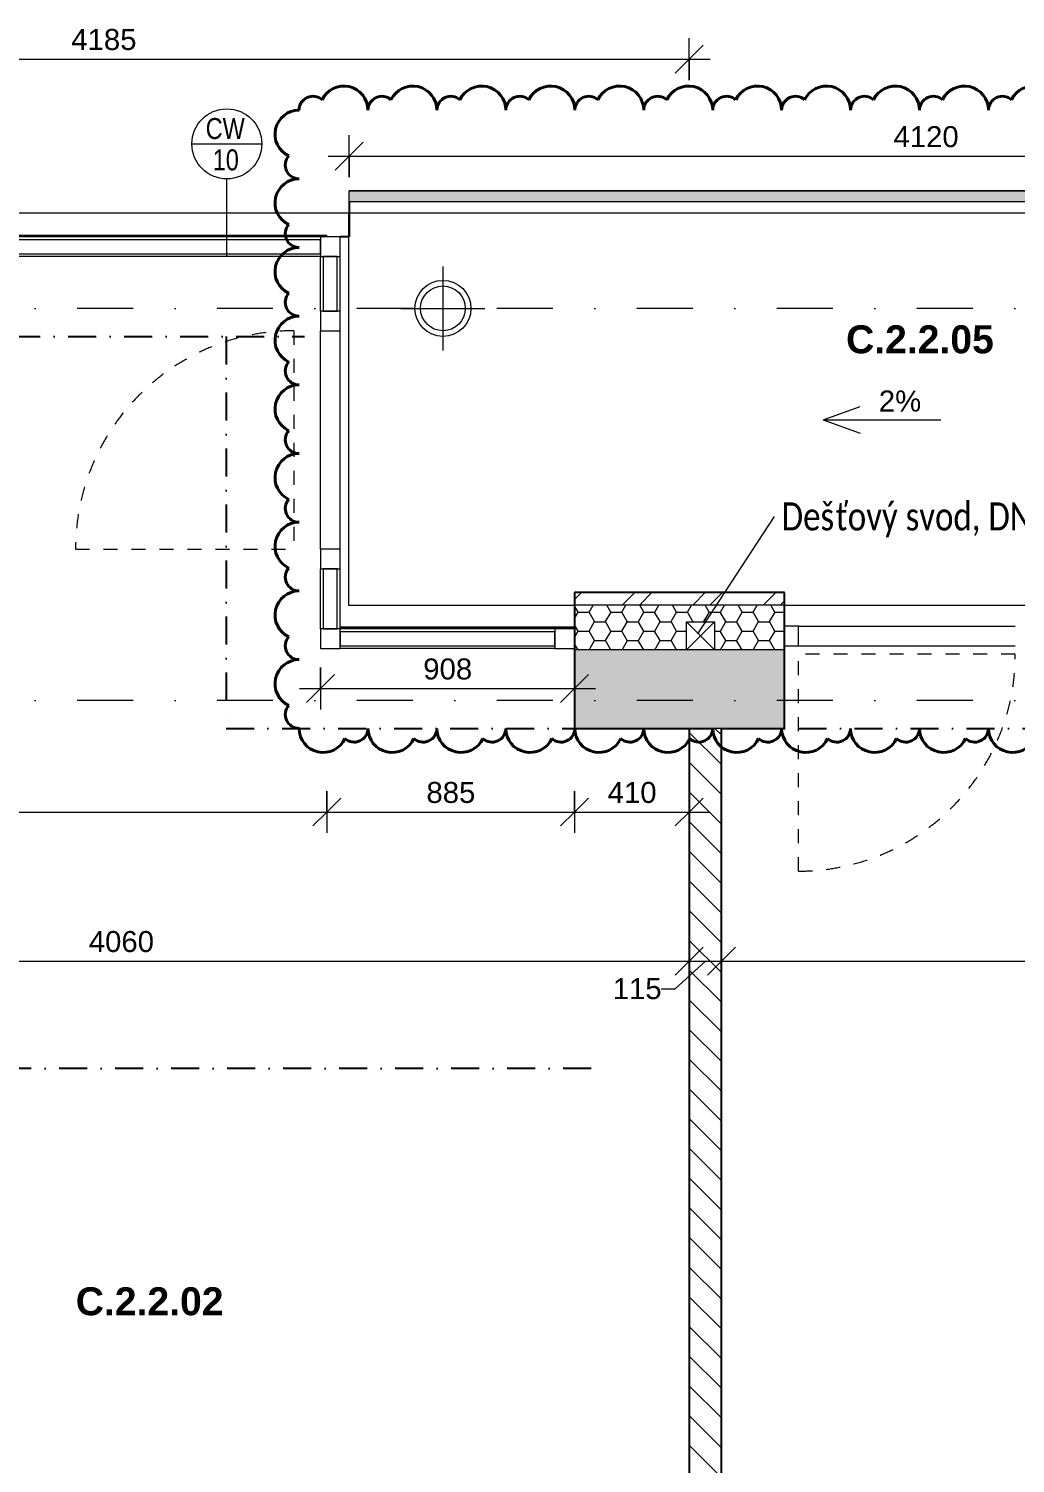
# Model space of a CAD drawing. Header units: millimetres. Extents: x -47720 to -5768, y -7799 to 13087.
# Drawn here: x -35010 to -31485, y 3523 to 8647 of the extents above; entities that cross this region are included whole.
import ezdxf

# ---------------------------------------------------------------- set-up
doc = ezdxf.new("R2010")
doc.units = ezdxf.units.MM
for name, pattern in [('HA_Dash_2mm-S1mm', [100, 50, -50]), ('HA_DashDot_10mm-S3mm', [500, 200, -150, 0, -150]), ('HA_DashDot_4mm-S1mm', [200, 100, -50, 0, -50])]:
    doc.linetypes.add(name, pattern=pattern)
for name, color, linetype, lineweight in [('A-____-____-DIMS', 9, 'Continuous', 5), ('A-____-____-DIMS-50', 9, 'Continuous', 5), ('A-AREA-____-IDEN', 9, 'Continuous', 9), ('A-AREA-____-OTLN', 9, 'Continuous', 5), ('A-DETL-____-THIN', 9, 'Continuous', 9), ('A-DOOR-____-OTLN', 9, 'Continuous', 9), ('A-FLOR-____-OTLN', 9, 'Continuous', 9), ('A-FLOR-____-OVHD', 9, 'HA_DashDot_4mm-S1mm', 25), ('A-FLOR-HRAL-OTLN', 9, 'Continuous', 9), ('A-GLAZ-CURT-MCUT', 9, 'Continuous', 5), ('A-GLAZ-CURT-OTLN', 9, 'Continuous', 5), ('A-GLAZ-CWMG-MCUT', 9, 'Continuous', 5), ('A-GLAZ-CWMG-OTLN', 9, 'Continuous', 5), ('A-WALL-____-IDEN', 9, 'Continuous', 9), ('A-WALL-____-MCUT', 9, 'Continuous', 25), ('A-WALL-____-PATT', 9, 'Continuous', 25), ('G-____-____-TEXT', 9, 'Continuous', 5), ('G-____-REVC-OTLN', 9, 'Continuous', 40), ('I-WALL-____-MCUT', 9, 'Continuous', 25), ('M-HVAC-DUCT-OTLN', 9, 'Continuous', 9), ('P-SANR-FIXT-OTLN', 9, 'Continuous', 9), ('S-GRID-____-OTLN', 9, 'Continuous', 5)]:
    doc.layers.add(name, color=color, linetype=linetype, lineweight=lineweight)
doc.styles.add('Arial_1', font='arial.ttf', dxfattribs={"height": 75})
doc.styles.add('Arial_2', font='arial.ttf', dxfattribs={"width": 0.8, "height": 75})
doc.styles.add('Arial_B', font='arialbd.ttf', dxfattribs={"height": 100})
doc.styles.add('Calibri', font='calibri.ttf', dxfattribs={"width": 0.8, "height": 100})
doc.dimstyles.new('Inner_Dimensions', dxfattribs={"dimscale": 304.8, "dimtxt": 76.519455, "dimasz": 0.328084, "dimexe": 0.246063, "dimexo": 0.0625, "dimgap": 0.032808, "dimtad": 1, "dimdec": 0, "dimzin": 0, "dimdsep": 46, "dimtxsty": 'Arial_1', "dimblk1": 'OBLIQUE', "dimblk2": 'OBLIQUE', "dimsah": 1, "dimcen": 0.09, "dimdle": 0.246063, "dimazin": 0, "dimtfac": 1, "dimtdec": 4, "dimtix": 1, "dimtmove": 0, "dimatfit": 3, "dimfxl": 0.246063, "dimfxlon": 1, "dimtvp": 1, "dimtolj": 1, "dimtzin": 0, "dimlwd": 9, "dimlwe": 9, "dimarcsym": 2})
doc.dimstyles.new('Inner_Dimensions_1', dxfattribs={"dimscale": 304.8, "dimtxt": 76.519455, "dimasz": 0.328084, "dimexe": 0.246063, "dimexo": 0.0625, "dimgap": 0.032808, "dimtad": 1, "dimdec": 0, "dimzin": 0, "dimdsep": 46, "dimtxsty": 'Arial_1', "dimblk1": 'OBLIQUE', "dimblk2": 'OBLIQUE', "dimsah": 1, "dimcen": 0.09, "dimdle": 0.246063, "dimazin": 0, "dimtfac": 1, "dimtdec": 4, "dimtix": 1, "dimtmove": 1, "dimatfit": 3, "dimfxl": 0.246063, "dimfxlon": 1, "dimtvp": 1, "dimtolj": 1, "dimtzin": 0, "dimlwd": 9, "dimlwe": 9, "dimarcsym": 2})

# ---------------------------------------------------------------- blocks, each defined once
blk = doc.blocks.new('System Panel - Glazed_50mm_Offset50-1462386-DPS_2NP-C')
at = {"layer": 'A-GLAZ-CURT-MCUT'}
for p, q in [((1211.2, 125), (-1211.2, 125)), ((-1211.2, 125), (-1211.2, 75)), ((1211.2, 75), (1211.2, 125)), ((-1211.2, 75), (1211.2, 75))]:
    blk.add_line(p, q, dxfattribs=at)
blk = doc.blocks.new('Rectangular Mullion - 70x70_Symetric_Offset0-1462384-DPS_2NP-C')
at = {"layer": 'A-GLAZ-CWMG-OTLN'}
for p, q in [((-33967.4, 7903.2), (-36389.9, 7903.2)), ((-33967.4, 7833.2), (-36389.9, 7833.2))]:
    blk.add_line(p, q, dxfattribs=at)
blk = doc.blocks.new('Rectangular Mullion - 70x70_Symetric_Offset0-1395025-DPS_2NP-C')
at = {"layer": 'A-GLAZ-CWMG-MCUT'}
for p, q in [((-70, -65), (0, -65)), ((-70, -135), (-70, -65)), ((0, -65), (0, -135)), ((0, -135), (-70, -135))]:
    blk.add_line(p, q, dxfattribs=at)
blk = doc.blocks.new('System Panel - Glazed_50mm_Offset50-1502124-DPS_2NP-C')
at = {"layer": 'A-GLAZ-CURT-MCUT'}
for p, q in [((97.5, 125), (-97.5, 125)), ((-97.5, 125), (-97.5, 75)), ((97.5, 75), (97.5, 125)), ((-97.5, 75), (97.5, 75))]:
    blk.add_line(p, q, dxfattribs=at)
blk = doc.blocks.new('Rectangular Mullion - 70x70_Symetric_Offset0-1502120-DPS_2NP-C')
at = {"layer": 'A-GLAZ-CWMG-OTLN'}
for p, q in [((-42057.4, 7638.2), (-42057.4, 7833.2)), ((-41987.4, 7638.2), (-41987.4, 7833.2))]:
    blk.add_line(p, q, dxfattribs=at)
blk = doc.blocks.new('Rectangular Mullion - 70x70_Symetric_Offset0-1501645-DPS_2NP-C')
at = {"layer": 'A-GLAZ-CWMG-MCUT'}
for p, q in [((-70, -65), (0, -65)), ((-70, -135), (-70, -65)), ((0, -65), (0, -135)), ((0, -135), (-70, -135))]:
    blk.add_line(p, q, dxfattribs=at)
blk = doc.blocks.new('Rectangular Mullion - 70x70_Symetric_Offset0-1501646-DPS_2NP-C')
at = {"layer": 'A-GLAZ-CWMG-MCUT'}
for p, q in [((0, -65), (-70, -65)), ((-70, -65), (-70, -135)), ((0, -135), (0, -65)), ((-70, -135), (0, -135))]:
    blk.add_line(p, q, dxfattribs=at)
blk = doc.blocks.new('Top Rail Type - Top Rail_Internal_-1462552-DPS_2NP-C')
at = {"layer": 'A-FLOR-HRAL-OTLN'}
for points in [[(-29784.9, 8028.2), (-29744.9, 8068.2), (-33864.9, 8068.2), (-33864.9, 8028.2), (-30527.3, 8028.2)], [(-29784.9, 6633.2), (-29744.9, 6633.2), (-29744.9, 8068.2), (-29784.9, 8028.2), (-29784.9, 7985.9)]]:
    blk.add_hatch(color=256, dxfattribs=at).paths.add_polyline_path(points)
for p, q in [((-33864.9, 8028.2), (-33864.9, 8068.2)), ((-33864.9, 8068.2), (-29744.9, 8068.2)), ((-29744.9, 8068.2), (-29744.9, 6633.2)), ((-29784.9, 8028.2), (-33864.9, 8028.2)), ((-29784.9, 6633.2), (-29784.9, 8028.2))]:
    blk.add_line(p, q, dxfattribs=at)
blk = doc.blocks.new('Top Rail Type - Top Rail_Internal_-V9-DPS_2NP-C')
at = {"layer": 'A-FLOR-HRAL-OTLN'}
for p, q in [((-33864.9, 8028.2), (-33864.9, 8068.2)), ((-29744.9, 8068.2), (-33864.9, 8068.2)), ((-29744.9, 6633.2), (-29744.9, 8068.2)), ((-29784.9, 8028.2), (-33864.9, 8028.2)), ((-29784.9, 6633.2), (-29784.9, 8028.2))]:
    blk.add_line(p, q, dxfattribs=at)
blk = doc.blocks.new('System Panel - Glazed_50mm_Offset50-1502159-DPS_2NP-C')
at = {"layer": 'A-GLAZ-CURT-MCUT'}
for p, q in [((107.5, 125), (-107.5, 125)), ((-107.5, 125), (-107.5, 75)), ((107.5, 75), (107.5, 125)), ((-107.5, 75), (107.5, 75))]:
    blk.add_line(p, q, dxfattribs=at)
blk = doc.blocks.new('Rectangular Mullion - 70x70_Symetric_Offset0-1502157-DPS_2NP-C')
at = {"layer": 'A-GLAZ-CWMG-OTLN'}
for p, q in [((-42057.4, 6503.2), (-42057.4, 6718.2)), ((-41987.4, 6503.2), (-41987.4, 6718.2))]:
    blk.add_line(p, q, dxfattribs=at)
blk = doc.blocks.new('Rectangular Mullion - 70x70_Symetric_Offset0-1501643-DPS_2NP-C')
at = {"layer": 'A-GLAZ-CWMG-MCUT'}
for p, q in [((-35, -65), (35, -65)), ((-35, -135), (-35, -65)), ((35, -65), (35, -135)), ((35, -135), (-35, -135))]:
    blk.add_line(p, q, dxfattribs=at)
blk = doc.blocks.new('ABMV_CW_Single_Swing_Generic - Ex_Glass_SKLOPNE-1536051-DPS_2NP-C')
at = {"layer": 'A-DOOR-____-OTLN', "linetype": 'HA_Dash_2mm-S1mm', "lineweight": 5}
for p in [(-390, -30), (390, -810)]:
    blk.add_line(p, (390, -30), dxfattribs=at)
blk.add_arc((390, -30), 780, 180, 270, dxfattribs=at)
blk = doc.blocks.new('Rectangular Mullion - 70x70_Symetric_Offset0-1502155-DPS_2NP-C')
at = {"layer": 'A-GLAZ-CWMG-OTLN'}
for p, q in [((-42057.4, 6788.2), (-42057.4, 7568.2)), ((-41987.4, 6788.2), (-41987.4, 7568.2))]:
    blk.add_line(p, q, dxfattribs=at)
blk = doc.blocks.new('Obdélníková příčel - 50x70mm EXT-1501128-DPS_2NP-C')
at = {"layer": 'A-GLAZ-CWMG-MCUT'}
for p, q in [((-50, 70), (0, 70)), ((-50, 0), (-50, 70)), ((0, 70), (0, 0)), ((0, 0), (-50, 0))]:
    blk.add_line(p, q, dxfattribs=at)
blk = doc.blocks.new('ABMV_CW_Single_Swing_Generic - Ex_Glass_SKLOPNE-1536050-DPS_2NP-C')
at = {"layer": 'A-DOOR-____-OTLN', "linetype": 'HA_Dash_2mm-S1mm', "lineweight": 5}
for p in [(387.5, 805), (-387.5, 30)]:
    blk.add_line(p, (387.5, 30), dxfattribs=at)
blk.add_arc((387.5, 30), 775, 90, 180, dxfattribs=at)
blk = doc.blocks.new('Obdélníková příčel - 50x70mm EXT-1501125-DPS_2NP-C')
at = {"layer": 'A-GLAZ-CWMG-OTLN'}
for p, q in [((-40349.9, 6513.2), (-39574.9, 6513.2)), ((-40349.9, 6443.2), (-39574.9, 6443.2))]:
    blk.add_line(p, q, dxfattribs=at)
blk = doc.blocks.new('System Panel - Glazed_50mm_Offset50-1462218-DPS_2NP-C')
at = {"layer": 'A-GLAZ-CURT-MCUT'}
for p, q in [((383.8, 125), (-383.8, 125)), ((-383.8, 125), (-383.8, 75)), ((383.8, 75), (383.8, 125)), ((-383.8, 75), (383.8, 75))]:
    blk.add_line(p, q, dxfattribs=at)
blk = doc.blocks.new('Rectangular Mullion - 70x70_Symetric_Offset0-1462216-DPS_2NP-C')
at = {"layer": 'A-GLAZ-CWMG-OTLN'}
for p, q in [((-41219.9, 6503.2), (-41987.4, 6503.2)), ((-41219.9, 6433.2), (-41987.4, 6433.2))]:
    blk.add_line(p, q, dxfattribs=at)
blk = doc.blocks.new('Rectangular Mullion - 70x70_Symetric_Offset0-1395026-DPS_2NP-C')
at = {"layer": 'A-GLAZ-CWMG-MCUT'}
for p, q in [((0, -65), (-70, -65)), ((-70, -65), (-70, -135)), ((0, -135), (0, -65)), ((-70, -135), (0, -135))]:
    blk.add_line(p, q, dxfattribs=at)
blk = doc.blocks.new('LV_PF_GenericSymbol - Default-2092487-DPS_2NP-C')
at = {"layer": 'P-SANR-FIXT-OTLN'}
for p, q in [((0, 150), (0, -150)), ((-150, 0), (150, 0))]:
    blk.add_line(p, q, dxfattribs=at)
for radius in [100, 80]:
    blk.add_circle((0, 0), radius, dxfattribs=at)
blk = doc.blocks.new('DIMBLOCK76-DPS_2NP-C')
at = {"layer": 'A-____-____-DIMS-50', "lineweight": 9}
for p, q in [((-36709.9, 5391.9), (-36709.9, 5241.9)), ((-36709.9, 5316.9), (-36709.9, 5391.9)), ((-32649.9, 5391.9), (-32649.9, 5241.9)), ((-32649.9, 5316.9), (-32649.9, 5391.9)), ((-36709.9, 5316.9), (-36659.9, 5366.9)), ((-32649.9, 5316.9), (-32599.9, 5366.9)), ((-36709.9, 5316.9), (-36759.9, 5266.9)), ((-36709.9, 5316.9), (-32649.9, 5316.9)), ((-32649.9, 5316.9), (-32699.9, 5266.9))]:
    blk.add_line(p, q, dxfattribs=at)
at = {"layer": 'A-____-____-DIMS-50', "color": 0, "lineweight": 9, "insert": (-34795.3, 5424.3), "char_height": 75, "width": 276.883, "attachment_point": 1, "line_spacing_factor": 0.941778, "style": 'Arial_1'}
blk.add_mtext('4060', dxfattribs=at)
blk = doc.blocks.new('_Oblique')
at = {"color": 0, "linetype": 'ByBlock', "lineweight": -2}
blk.add_line((-0.5, -0.5), (0.5, 0.5), dxfattribs=at)
blk = doc.blocks.new('DIMBLOCK77-DPS_2NP-C')
at = {"layer": 'A-____-____-DIMS-50', "lineweight": 9}
for p, q in [((-32649.9, 5391.9), (-32649.9, 5241.9)), ((-32649.9, 5316.9), (-32649.9, 5391.9)), ((-32534.9, 5391.9), (-32534.9, 5241.9)), ((-32534.9, 5316.9), (-32534.9, 5391.9)), ((-32649.9, 5316.9), (-32599.9, 5366.9)), ((-32534.9, 5316.9), (-32484.9, 5366.9)), ((-32700.4, 5217.6), (-32592.4, 5316.9)), ((-32649.9, 5316.9), (-32699.9, 5266.9)), ((-32649.9, 5316.9), (-32534.9, 5316.9)), ((-32534.9, 5316.9), (-32584.9, 5266.9)), ((-32750.4, 5217.6), (-32700.4, 5217.6))]:
    blk.add_line(p, q, dxfattribs=at)
at = {"layer": 'A-____-____-DIMS-50', "color": 0, "lineweight": 9, "insert": (-32923.4, 5256.1), "char_height": 75, "width": 207.662, "attachment_point": 1, "line_spacing_factor": 0.941778, "style": 'Arial_1'}
blk.add_mtext('115', dxfattribs=at)
blk = doc.blocks.new('DIMBLOCK78-DPS_2NP-C')
at = {"layer": 'A-____-____-DIMS-50', "lineweight": 9}
for p, q in [((-32534.9, 5391.9), (-32534.9, 5241.9)), ((-32534.9, 5316.9), (-32534.9, 5391.9)), ((-28859.9, 5391.9), (-28859.9, 5241.9)), ((-28859.9, 5316.9), (-28859.9, 5391.9)), ((-32534.9, 5316.9), (-32484.9, 5366.9)), ((-28859.9, 5316.9), (-28809.9, 5366.9)), ((-32534.9, 5316.9), (-32584.9, 5266.9)), ((-32534.9, 5316.9), (-28859.9, 5316.9)), ((-28859.9, 5316.9), (-28909.9, 5266.9))]:
    blk.add_line(p, q, dxfattribs=at)
at = {"layer": 'A-____-____-DIMS-50', "color": 0, "lineweight": 9, "insert": (-30812.8, 5424.3), "char_height": 75, "width": 276.883, "attachment_point": 1, "line_spacing_factor": 0.941778, "style": 'Arial_1'}
blk.add_mtext('3675', dxfattribs=at)
blk = doc.blocks.new('HA_TAG_cWA - Default-922888-DPS_2NP-C')
at = {"layer": 'A-WALL-____-IDEN'}
blk.add_line((-2.5, 0), (2.5, 0), dxfattribs=at)
blk.add_circle((0, 0), 2.5, dxfattribs=at)
blk = doc.blocks.new('DIMBLOCK207-DPS_2NP-C')
at = {"layer": 'A-____-____-DIMS-50', "lineweight": 9}
for p, q in [((-36834.9, 8613.6), (-36834.9, 8463.6)), ((-36834.9, 8538.6), (-36834.9, 8613.6)), ((-32649.9, 8463.6), (-32649.9, 8613.6)), ((-36834.9, 8538.6), (-36784.9, 8588.6)), ((-32649.9, 8538.6), (-32599.9, 8588.6)), ((-36909.9, 8538.6), (-32574.9, 8538.6)), ((-36834.9, 8538.6), (-36884.9, 8488.6)), ((-32649.9, 8538.6), (-32699.9, 8488.6)), ((-32649.9, 8538.6), (-32649.9, 8463.6))]:
    blk.add_line(p, q, dxfattribs=at)
at = {"layer": 'A-____-____-DIMS-50', "color": 0, "lineweight": 9, "insert": (-34857.8, 8646), "char_height": 75, "width": 276.883, "attachment_point": 1, "line_spacing_factor": 0.941778, "style": 'Arial_1'}
blk.add_mtext('4185', dxfattribs=at)
blk = doc.blocks.new('DIMBLOCK261-DPS_2NP-C')
at = {"layer": 'A-____-____-DIMS-50', "lineweight": 9}
for p, q in [((-33967.4, 6365.5), (-33967.4, 6215.5)), ((-33967.4, 6290.5), (-33967.4, 6365.5)), ((-33059.9, 6365.5), (-33059.9, 6215.5)), ((-33059.9, 6290.5), (-33059.9, 6365.5)), ((-33967.4, 6290.5), (-33917.4, 6340.5)), ((-33059.9, 6290.5), (-33009.9, 6340.5)), ((-34042.4, 6290.5), (-32984.9, 6290.5)), ((-33967.4, 6290.5), (-34017.4, 6240.5)), ((-33059.9, 6290.5), (-33109.9, 6240.5))]:
    blk.add_line(p, q, dxfattribs=at)
at = {"layer": 'A-____-____-DIMS-50', "color": 0, "lineweight": 9, "insert": (-33600.2, 6397.8), "char_height": 75, "width": 207.662, "attachment_point": 1, "line_spacing_factor": 0.941778, "style": 'Arial_1'}
blk.add_mtext('908', dxfattribs=at)
blk = doc.blocks.new('DIMBLOCK263-DPS_2NP-C')
at = {"layer": 'A-____-____-DIMS-50', "lineweight": 9}
for p, q in [((-36459.9, 5924.4), (-36459.9, 5774.4)), ((-36459.9, 5849.4), (-36459.9, 5924.4)), ((-36459.9, 5849.4), (-36409.9, 5899.4)), ((-33944.9, 5924.4), (-33944.9, 5774.4)), ((-33944.9, 5849.4), (-33944.9, 5924.4)), ((-33944.9, 5849.4), (-33894.9, 5899.4)), ((-36459.9, 5849.4), (-36509.9, 5799.4)), ((-36459.9, 5849.4), (-33944.9, 5849.4)), ((-33944.9, 5849.4), (-33994.9, 5799.4))]:
    blk.add_line(p, q, dxfattribs=at)
at = {"layer": 'A-____-____-DIMS-50', "color": 0, "lineweight": 9, "insert": (-35317.8, 5956.8), "char_height": 75, "width": 276.883, "attachment_point": 1, "line_spacing_factor": 0.941778, "style": 'Arial_1'}
blk.add_mtext('2515', dxfattribs=at)
blk = doc.blocks.new('DIMBLOCK264-DPS_2NP-C')
at = {"layer": 'A-____-____-DIMS-50', "lineweight": 9}
for p, q in [((-33944.9, 5924.4), (-33944.9, 5774.4)), ((-33944.9, 5849.4), (-33944.9, 5924.4)), ((-33944.9, 5849.4), (-33894.9, 5899.4)), ((-33059.9, 5924.4), (-33059.9, 5774.4)), ((-33059.9, 5849.4), (-33059.9, 5924.4)), ((-33059.9, 5849.4), (-33009.9, 5899.4)), ((-33944.9, 5849.4), (-33994.9, 5799.4)), ((-33944.9, 5849.4), (-33059.9, 5849.4)), ((-33059.9, 5849.4), (-33109.9, 5799.4))]:
    blk.add_line(p, q, dxfattribs=at)
at = {"layer": 'A-____-____-DIMS-50', "color": 0, "lineweight": 9, "insert": (-33588.9, 5956.8), "char_height": 75, "width": 207.662, "attachment_point": 1, "line_spacing_factor": 0.941778, "style": 'Arial_1'}
blk.add_mtext('885', dxfattribs=at)
blk = doc.blocks.new('DIMBLOCK265-DPS_2NP-C')
at = {"layer": 'A-____-____-DIMS-50', "lineweight": 9}
for p, q in [((-33059.9, 5924.4), (-33059.9, 5774.4)), ((-33059.9, 5849.4), (-33059.9, 5924.4)), ((-33059.9, 5849.4), (-33009.9, 5899.4)), ((-32649.9, 5924.4), (-32649.9, 5774.4)), ((-32649.9, 5849.4), (-32649.9, 5924.4)), ((-32649.9, 5849.4), (-32599.9, 5899.4)), ((-33059.9, 5849.4), (-33109.9, 5799.4)), ((-33059.9, 5849.4), (-32574.9, 5849.4)), ((-32649.9, 5849.4), (-32699.9, 5799.4))]:
    blk.add_line(p, q, dxfattribs=at)
at = {"layer": 'A-____-____-DIMS-50', "color": 0, "lineweight": 9, "insert": (-32941.4, 5956.8), "char_height": 75, "width": 207.662, "attachment_point": 1, "line_spacing_factor": 0.941778, "style": 'Arial_1'}
blk.add_mtext('410', dxfattribs=at)
blk = doc.blocks.new('DIMBLOCK268-DPS_2NP-C')
at = {"layer": 'A-____-____-DIMS-50', "lineweight": 9}
for p, q in [((-33864.9, 8116.6), (-33864.9, 8266.6)), ((-29744.9, 8116.6), (-29744.9, 8266.6)), ((-33864.9, 8191.6), (-33814.9, 8241.6)), ((-29744.9, 8191.6), (-29694.9, 8241.6)), ((-33939.9, 8191.6), (-29744.9, 8191.6)), ((-33864.9, 8191.6), (-33914.9, 8141.6)), ((-33864.9, 8191.6), (-33864.9, 8116.6)), ((-29744.9, 8191.6), (-29794.9, 8141.6)), ((-29744.9, 8191.6), (-29744.9, 8116.6))]:
    blk.add_line(p, q, dxfattribs=at)
at = {"layer": 'A-____-____-DIMS-50', "color": 0, "lineweight": 9, "insert": (-31920.3, 8299), "char_height": 75, "width": 276.883, "attachment_point": 1, "line_spacing_factor": 0.941778, "style": 'Arial_1'}
blk.add_mtext('4120', dxfattribs=at)
blk = doc.blocks.new('Family - ___-2093532-DPS_2NP-C')
at = {"layer": 'G-____-REVC-OTLN'}
for centre, radius, start, end in [((-33994.8, 8356.2), 49.3, 48.1897, 180), ((-33883.9, 8356.2), 86.2, 0, 154.7912), ((-33748.4, 8356.2), 49.3, 48.1897, 180), ((-33637.6, 8356.2), 86.2, 0, 154.7912), ((-33502.1, 8356.2), 49.3, 48.1897, 180), ((-33391.3, 8356.2), 86.2, 0, 154.7912), ((-33255.8, 8356.2), 49.3, 48.1897, 180), ((-33145, 8356.2), 86.2, 0, 154.7912), ((-33009.5, 8356.2), 49.3, 48.1897, 180), ((-32898.7, 8356.2), 86.2, 0, 154.7912), ((-32763.2, 8356.2), 49.3, 48.1897, 180), ((-32652.3, 8356.2), 86.2, 0, 154.7912), ((-32516.9, 8356.2), 49.3, 48.1897, 180), ((-32406, 8356.2), 86.2, 0, 154.7912), ((-32270.6, 8356.2), 49.3, 48.1897, 180), ((-32159.7, 8356.2), 86.2, 0, 154.7912), ((-32024.2, 8356.2), 49.3, 48.1897, 180), ((-31913.4, 8356.2), 86.2, 0, 154.7912), ((-31777.9, 8356.2), 49.3, 48.1897, 180), ((-31667.1, 8356.2), 86.2, 0, 154.7912), ((-31531.6, 8356.2), 49.3, 48.1897, 180), ((-31420.8, 8356.2), 86.2, 0, 154.7912), ((-31285.3, 8356.2), 49.3, 48.1897, 180), ((-31174.5, 8356.2), 86.2, 0, 154.7912), ((-31039, 8356.2), 49.3, 48.1897, 180), ((-30928.2, 8356.2), 86.2, 0, 154.7912), ((-30792.7, 8356.2), 49.3, 48.1897, 180), ((-30681.8, 8356.2), 86.2, 0, 154.7912), ((-30546.4, 8356.2), 49.3, 48.1897, 180), ((-30435.5, 8356.2), 86.2, 0, 154.7912), ((-30300.1, 8356.2), 49.3, 48.1897, 180), ((-30189.2, 8356.2), 86.2, 0, 154.7912), ((-30053.7, 8356.2), 49.3, 48.1897, 180), ((-29942.9, 8356.2), 86.2, 0, 154.7912), ((-29807.4, 8356.2), 49.3, 48.1897, 180), ((-29696.6, 8356.2), 86.2, 0, 154.7912), ((-29561.1, 8356.2), 49.3, 48.1897, 180), ((-29450.3, 8356.2), 86.2, 0, 154.7912), ((-29314.8, 8356.2), 49.3, 48.1897, 180), ((-29204, 8356.2), 86.2, 0, 154.7912), ((-34044, 8270.3), 85.9, 90, 244.7912), ((-29117.8, 8307.1), 49.1, 318.1897, 90), ((-29117.8, 8196.7), 85.9, 270, 64.7912), ((-34044, 8159.9), 49.1, 138.1897, 270), ((-34044, 8025), 85.9, 90, 244.7912), ((-29117.8, 8061.8), 49.1, 318.1897, 90), ((-29117.8, 7951.4), 85.9, 270, 64.7912), ((-34044, 7914.6), 49.1, 138.1897, 270), ((-34044, 7779.7), 85.9, 90, 244.7912), ((-29117.8, 7816.5), 49.1, 318.1897, 90), ((-29117.8, 7706.1), 85.9, 270, 64.7912), ((-34044, 7669.3), 49.1, 138.1897, 270), ((-34044, 7534.3), 85.9, 90, 244.7912), ((-29117.8, 7571.1), 49.1, 318.1897, 90), ((-29117.8, 7460.7), 85.9, 270, 64.7912), ((-34044, 7423.9), 49.1, 138.1897, 270), ((-34044, 7289), 85.9, 90, 244.7912), ((-29117.8, 7325.8), 49.1, 318.1897, 90), ((-29117.8, 7215.4), 85.9, 270, 64.7912), ((-34044, 7178.6), 49.1, 138.1897, 270), ((-34044, 7043.7), 85.9, 90, 244.7912), ((-29117.8, 7080.5), 49.1, 318.1897, 90), ((-29117.8, 6970.1), 85.9, 270, 64.7912), ((-34044, 6933.3), 49.1, 138.1897, 270), ((-34044, 6798.3), 85.9, 90, 244.7912), ((-29117.8, 6835.1), 49.1, 318.1897, 90), ((-29117.8, 6724.7), 85.9, 270, 64.7912), ((-34044, 6687.9), 49.1, 138.1897, 270), ((-34044, 6553), 85.9, 90, 244.7912), ((-29117.8, 6589.8), 49.1, 318.1897, 90), ((-29117.8, 6479.4), 85.9, 270, 64.7912), ((-34044, 6442.6), 49.1, 138.1897, 270), ((-34044, 6307.7), 85.9, 90, 244.7912), ((-29117.8, 6344.5), 49.1, 318.1897, 90), ((-29117.8, 6234.1), 85.9, 270, 64.7912), ((-34044, 6197.3), 49.1, 138.1897, 270), ((-33957.8, 6148.2), 86.2, 180, 334.7912), ((-33847, 6148.2), 49.3, 228.1897, 0), ((-33711.5, 6148.2), 86.2, 180, 334.7912), ((-33600.7, 6148.2), 49.3, 228.1897, 0), ((-33465.2, 6148.2), 86.2, 180, 334.7912), ((-33354.3, 6148.2), 49.3, 228.1897, 0), ((-33218.9, 6148.2), 86.2, 180, 334.7912), ((-33108, 6148.2), 49.3, 228.1897, 0), ((-32972.6, 6148.2), 86.2, 180, 334.7912), ((-32861.7, 6148.2), 49.3, 228.1897, 0), ((-32726.2, 6148.2), 86.2, 180, 334.7912), ((-32615.4, 6148.2), 49.3, 228.1897, 0), ((-32479.9, 6148.2), 86.2, 180, 334.7912), ((-32369.1, 6148.2), 49.3, 228.1897, 0), ((-32233.6, 6148.2), 86.2, 180, 334.7912), ((-32122.8, 6148.2), 49.3, 228.1897, 0), ((-31987.3, 6148.2), 86.2, 180, 334.7912), ((-31876.5, 6148.2), 49.3, 228.1897, 0), ((-31741, 6148.2), 86.2, 180, 334.7912), ((-31630.1, 6148.2), 49.3, 228.1897, 0), ((-31494.7, 6148.2), 86.2, 180, 334.7912), ((-31383.8, 6148.2), 49.3, 228.1897, 0), ((-31248.4, 6148.2), 86.2, 180, 334.7912), ((-31137.5, 6148.2), 49.3, 228.1897, 0), ((-31002.1, 6148.2), 86.2, 180, 334.7912), ((-30891.2, 6148.2), 49.3, 228.1897, 0), ((-30755.7, 6148.2), 86.2, 180, 334.7912), ((-30644.9, 6148.2), 49.3, 228.1897, 0), ((-30509.4, 6148.2), 86.2, 180, 334.7912), ((-30398.6, 6148.2), 49.3, 228.1897, 0), ((-30263.1, 6148.2), 86.2, 180, 334.7912), ((-30152.3, 6148.2), 49.3, 228.1897, 0), ((-30016.8, 6148.2), 86.2, 180, 334.7912), ((-29906, 6148.2), 49.3, 228.1897, 0), ((-29770.5, 6148.2), 86.2, 180, 334.7912), ((-29659.6, 6148.2), 49.3, 228.1897, 0), ((-29524.2, 6148.2), 86.2, 180, 334.7912), ((-29413.3, 6148.2), 49.3, 228.1897, 0), ((-29277.9, 6148.2), 86.2, 180, 334.7912), ((-29167, 6148.2), 49.3, 228.1897, 0)]:
    blk.add_arc(centre, radius, start, end, dxfattribs=at)

msp = doc.modelspace()

# ---------------------------------------------------------------- hatches: boundary and pattern name
at = {"layer": 'A-WALL-____-PATT', "lineweight": 5}
h = msp.add_hatch(dxfattribs=at)
h.set_pattern_fill('FP_4', color=256, style=0, pattern_type=2)
h.set_pattern_definition([(45, (0, 0), (-125.7236, 125.7236), []), (45, (0, 190.5), (-125.7236, 125.7236), [])])
h.paths.add_polyline_path([(-22994.9, 6588.2), (-22994.9, 6633.2), (-25234.9, 6633.2), (-25234.9, 6588.2), (-23284.9, 6588.2)])
h.paths.add_polyline_path([(-27734.9, 6588.2), (-27734.9, 6633.2), (-29809.9, 6633.2), (-29809.9, 6588.2), (-28830.6, 6588.2)])
h.paths.add_polyline_path([(-32309.9, 6588.2), (-32309.9, 6633.2), (-33059.9, 6633.2), (-33059.9, 6588.2)])
h = msp.add_hatch(dxfattribs=at)
h.set_pattern_fill('FP_5', color=256, style=0, pattern_type=2)
h.set_pattern_definition([(0, (0, 0), (58.594, 33.829), [39.062, -78.125]), (120, (0, 0), (-58.593773, 33.829393), [39.062, -78.125]), (60, (0, 0), (0.000227, 67.658393), [0, -78.125, 39.062, 0])])
h.paths.add_polyline_path([(-32559.9, 6428.2), (-32309.9, 6428.2), (-32309.9, 6588.2), (-33059.9, 6588.2), (-33059.9, 6428.2), (-32659.9, 6428.2)])
h.paths.add_polyline_path([(-32659.9, 6429.1), (-32659.9, 6529.1), (-32559.9, 6529.1), (-32559.9, 6429.1)])
at = {"layer": 'A-WALL-____-PATT', "lineweight": 9}
msp.add_hatch(color=256, dxfattribs=at).paths.add_polyline_path([(-32309.9, 6148.2), (-32309.9, 6428.2), (-33059.9, 6428.2), (-33059.9, 6148.2), (-32534.9, 6148.2)])
at = {"layer": 'A-WALL-____-PATT', "lineweight": 5}
h = msp.add_hatch(dxfattribs=at)
h.set_pattern_fill('FP_3', color=256, style=0, pattern_type=2)
h.set_pattern_definition([(135, (0, 0), (-53.03301, -53.03301), [])])
h.paths.add_polyline_path([(-32534.9, 1738.2), (-32534.9, 6148.2), (-32649.9, 6148.2), (-32649.9, 1738.2)])

# ---------------------------------------------------------------- linework, layer by layer
at = {"layer": 'A-AREA-____-OTLN', "lineweight": 25}
for p, q in [((-33864.9, 8028.2), (-33864.9, 7903.2)), ((-33864.9, 7903.2), (-33897.4, 7903.2)), ((-33059.9, 6508.2), (-33897.4, 6508.2))]:
    msp.add_line(p, q, dxfattribs=at)
at = {"layer": 'A-DETL-____-THIN'}
for q in [(-32039.8, 7297.8), (-31751.3, 7249.9), (-32039.8, 7202)]:
    msp.add_line((-32171.3, 7249.9), q, dxfattribs=at)
at = {"layer": 'A-FLOR-____-OTLN'}
for p, q in [((-29784.9, 7988.2), (-36459.9, 7988.2)), ((-33867.3, 7988.2), (-33867.3, 6588.2)), ((-33944.9, 7908.2), (-36459.9, 7908.2)), ((-33944.9, 7903.2), (-33944.9, 7908.2)), ((-33867.3, 6588.2), (-33059.9, 6588.2)), ((-32309.9, 6588.2), (-29809.9, 6588.2)), ((-33059.9, 6508.2), (-33897.4, 6508.2))]:
    msp.add_line(p, q, dxfattribs=at)
at = {"layer": 'A-FLOR-____-OVHD'}
for p, q in [((-37069.9, 7548.2), (-34024.9, 7548.2)), ((-34304.9, 7548.2), (-34304.9, 6148.2)), ((-34304.9, 6148.2), (-33059.9, 6148.2)), ((-33059.9, 6148.2), (-23074.9, 6148.2)), ((-32999.9, 4933.2), (-36709.9, 4933.2))]:
    msp.add_line(p, q, dxfattribs=at)
at = {"layer": 'A-WALL-____-IDEN'}
msp.add_line((-34301.9, 7837.6), (-34301.9, 8110.6), dxfattribs=at)
at = {"layer": 'A-WALL-____-MCUT'}
for p, q in [((-32309.9, 6633.2), (-33059.9, 6633.2)), ((-33059.9, 6633.2), (-33059.9, 6588.2)), ((-32309.9, 6428.2), (-32309.9, 6633.2)), ((-33059.9, 6588.2), (-33059.9, 6428.2))]:
    msp.add_line(p, q, dxfattribs=at)
at = {"layer": 'A-WALL-____-MCUT', "lineweight": 9}
for p, q in [((-32309.9, 6588.2), (-33059.9, 6588.2)), ((-32309.9, 6428.2), (-33059.9, 6428.2)), ((-32534.9, 6148.2), (-32649.9, 6148.2))]:
    msp.add_line(p, q, dxfattribs=at)
at = {"layer": 'G-____-____-TEXT', "color": 250, "lineweight": 9}
msp.add_line((-32618.8, 6486.2), (-32344.8, 6905), dxfattribs=at)
at = {"layer": 'I-WALL-____-MCUT'}
for p, q in [((-33059.9, 6428.2), (-33059.9, 6148.2)), ((-32309.9, 6148.2), (-32309.9, 6428.2)), ((-33059.9, 6148.2), (-32649.9, 6148.2)), ((-32649.9, 6148.2), (-32649.9, 1738.2)), ((-32534.9, 1738.2), (-32534.9, 6148.2)), ((-32534.9, 6148.2), (-32309.9, 6148.2))]:
    msp.add_line(p, q, dxfattribs=at)
at = {"layer": 'M-HVAC-DUCT-OTLN', "lineweight": 5}
for p, q in [((-32559.9, 6429.1), (-32659.9, 6529.1)), ((-32559.9, 6529.1), (-32659.9, 6429.1)), ((-32659.9, 6529.1), (-32559.9, 6529.1)), ((-32659.9, 6429.1), (-32659.9, 6529.1)), ((-32559.9, 6529.1), (-32559.9, 6429.1)), ((-32559.9, 6429.1), (-32659.9, 6429.1))]:
    msp.add_line(p, q, dxfattribs=at)
at = {"layer": 'S-GRID-____-OTLN', "linetype": 'HA_DashDot_10mm-S3mm', "lineweight": 9}
for p, q in [((-22634.8, 7648.2), (-46120.1, 7648.2)), ((-22634.8, 6248.2), (-46120.1, 6248.2))]:
    msp.add_line(p, q, dxfattribs=at)

# ---------------------------------------------------------------- block references
at = {"layer": 'A-DOOR-____-OTLN'}
for name, p, rotation in [('ABMV_CW_Single_Swing_Generic - Ex_Glass_SKLOPNE-1536051-DPS_2NP-C', (-34032.4, 7178.2), 269.9999999999995), ('ABMV_CW_Single_Swing_Generic - Ex_Glass_SKLOPNE-1536050-DPS_2NP-C', (-31872.4, 6443.2), 180)]:
    msp.add_blockref(name, p, dxfattribs=dict(at, rotation=rotation))
at = {"layer": 'A-FLOR-HRAL-OTLN'}
for name in ['Top Rail Type - Top Rail_Internal_-1462552-DPS_2NP-C', 'Top Rail Type - Top Rail_Internal_-V9-DPS_2NP-C']:
    msp.add_blockref(name, (0, 0), dxfattribs=at)
at = {"layer": 'A-GLAZ-CURT-OTLN'}
for name, p in [('System Panel - Glazed_50mm_Offset50-1462386-DPS_2NP-C', (-35178.7, 7768.2)), ('System Panel - Glazed_50mm_Offset50-1462218-DPS_2NP-C', (-33513.7, 6368.2))]:
    msp.add_blockref(name, p, dxfattribs=at)
at = {"layer": 'A-GLAZ-CURT-OTLN', "rotation": 269.9999999999995}
for name, p in [('System Panel - Glazed_50mm_Offset50-1502124-DPS_2NP-C', (-34032.4, 7735.7)), ('System Panel - Glazed_50mm_Offset50-1502159-DPS_2NP-C', (-34032.4, 6610.7))]:
    msp.add_blockref(name, p, dxfattribs=at)
at = {"layer": 'A-GLAZ-CWMG-OTLN'}
for name, p in [('Rectangular Mullion - 70x70_Symetric_Offset0-1462384-DPS_2NP-C', (0, 0)), ('Rectangular Mullion - 70x70_Symetric_Offset0-1502120-DPS_2NP-C', (8090, 0)), ('Rectangular Mullion - 70x70_Symetric_Offset0-1502155-DPS_2NP-C', (8090, 0)), ('Rectangular Mullion - 70x70_Symetric_Offset0-1502157-DPS_2NP-C', (8090, 0)), ('Obdélníková příčel - 50x70mm EXT-1501125-DPS_2NP-C', (8090, 0)), ('Rectangular Mullion - 70x70_Symetric_Offset0-1462216-DPS_2NP-C', (8090, 0))]:
    msp.add_blockref(name, p, dxfattribs=at)
at = {"layer": 'A-GLAZ-CWMG-OTLN', "extrusion": (0, 0, -1)}
for name, p, rotation in [('Rectangular Mullion - 70x70_Symetric_Offset0-1395025-DPS_2NP-C', (33897.4, 7768.2), 180), ('Rectangular Mullion - 70x70_Symetric_Offset0-1501643-DPS_2NP-C', (34032.4, 7603.2), 270.0000000000005), ('Rectangular Mullion - 70x70_Symetric_Offset0-1501643-DPS_2NP-C', (34032.4, 6753.2), 270.0000000000005), ('Rectangular Mullion - 70x70_Symetric_Offset0-1501645-DPS_2NP-C', (34032.4, 6433.2), 270.0000000000005), ('Rectangular Mullion - 70x70_Symetric_Offset0-1395025-DPS_2NP-C', (33059.9, 6368.2), 180)]:
    msp.add_blockref(name, p, dxfattribs=dict(at, rotation=rotation))
at = {"layer": 'A-GLAZ-CWMG-OTLN'}
for name, p, rotation in [('Rectangular Mullion - 70x70_Symetric_Offset0-1501646-DPS_2NP-C', (-34032.4, 7903.2), 89.9999999999995), ('Rectangular Mullion - 70x70_Symetric_Offset0-1395026-DPS_2NP-C', (-33967.4, 6368.2), 180)]:
    msp.add_blockref(name, p, dxfattribs=dict(at, rotation=rotation))
at = {"layer": 'A-GLAZ-CWMG-OTLN', "extrusion": (0, 0, -1)}
msp.add_blockref('Obdélníková příčel - 50x70mm EXT-1501128-DPS_2NP-C', (32309.9, 6443.2), dxfattribs=at)
at = {"layer": 'A-WALL-____-IDEN', "xscale": 49.99999999999998, "yscale": 49.99999999999998, "zscale": 49.99999999999998}
msp.add_blockref('HA_TAG_cWA - Default-922888-DPS_2NP-C', (-34301.9, 8235.6), dxfattribs=at)
at = {"layer": 'G-____-REVC-OTLN'}
msp.add_blockref('Family - ___-2093532-DPS_2NP-C', (0, 0), dxfattribs=at)
at = {"layer": 'P-SANR-FIXT-OTLN'}
msp.add_blockref('LV_PF_GenericSymbol - Default-2092487-DPS_2NP-C', (-33529.9, 7648.2), dxfattribs=at)

# ---------------------------------------------------------------- texts
at = {"layer": 'A-AREA-____-IDEN', "lineweight": 5, "char_height": 100, "width": 653.375, "attachment_point": 1, "style": 'Arial_B'}
for s, insert in [('C.2.2.05', (-32089.7, 7587.6)), ('C.2.2.02', (-34841.8, 4151.9))]:
    msp.add_mtext(s, dxfattribs=dict(at, insert=insert))
at = {"layer": 'A-WALL-____-IDEN', "lineweight": 5, "char_height": 75, "attachment_point": 1, "style": 'Arial_2'}
for s, insert, width in [('CW', (-34377.5, 8328), 176.371), ('10', (-34352.3, 8216.1), 115.443)]:
    msp.add_mtext(s, dxfattribs=dict(at, insert=insert, width=width))
at = {"layer": 'G-____-____-TEXT', "color": 7, "lineweight": 9, "attachment_point": 1}
for s, insert, char_height, width, style in [('2%', (-31972.6, 7354.8), 75, 184.388, 'Arial_1'), ('Deš', (-32319.8, 6955), 100, 234.093, 'Calibri'), ('ťový svod, DN 75mm', (-32126.6, 6955), 100, 1305.147, 'Calibri')]:
    msp.add_mtext(s, dxfattribs=dict(at, insert=insert, char_height=char_height, width=width, style=style))

# ---------------------------------------------------------------- dimensions: what is measured, and where the dimension line sits
at = {"layer": 'A-____-____-DIMS', "lineweight": 9}
for base, p1, p2, override, picture, middle in [((-32649.9, 8538.6), (-36834.9, 8613.6), (-32649.9, 8463.6), {"dimpost": '<>', "dimfxl": 4187.687309}, 'DIMBLOCK207-DPS_2NP-C', (-34742.4, 8586.9)), ((-29744.9, 8191.6), (-33864.9, 8116.6), (-29744.9, 8116.6), {"dimpost": '<>', "dimfxl": 4120}, 'DIMBLOCK268-DPS_2NP-C', (-31804.9, 8239.9)), ((-33059.9022, 6290.4543), (-33967.4408, 6365.4543), (-33059.9022, 6365.4543), {"dimpost": '<>', "dimfxl": 907.53854}, 'DIMBLOCK261-DPS_2NP-C', (-33513.6715, 6338.7472)), ((-33944.9, 5849.4), (-36459.9, 5924.4), (-33944.9, 5924.4), {"dimpost": '<>', "dimfxl": 2515.009346}, 'DIMBLOCK263-DPS_2NP-C', (-35202.4, 5897.7)), ((-33059.9, 5849.4), (-33944.9, 5924.4), (-33059.9, 5924.4), {"dimpost": '<>', "dimfxl": 884.990654}, 'DIMBLOCK264-DPS_2NP-C', (-33502.4, 5897.7)), ((-32649.9, 5849.4), (-33059.9, 5924.4), (-32649.9, 5924.4), {"dimpost": '<>', "dimfxl": 410}, 'DIMBLOCK265-DPS_2NP-C', (-32854.9, 5897.7)), ((-32649.9, 5316.9), (-36709.9, 5391.9), (-32649.9, 5391.9), {"dimpost": '<>', "dimfxl": 4060}, 'DIMBLOCK76-DPS_2NP-C', (-34679.9, 5365.2)), ((-28859.9, 5316.9), (-32534.9, 5391.9), (-28859.9, 5391.9), {"dimpost": '<>', "dimfxl": 3675}, 'DIMBLOCK78-DPS_2NP-C', (-30697.4, 5365.2))]:
    dim = msp.add_linear_dim(base=base, p1=p1, p2=p2, dimstyle='Inner_Dimensions', override=override, dxfattribs=at)
    dim.commit()
    dim.dimension.update_dxf_attribs({"geometry": picture, "text_midpoint": middle})
dim = msp.add_linear_dim(base=(-32534.9, 5316.9), p1=(-32649.9, 5391.9), p2=(-32534.9, 5391.9), dimstyle='Inner_Dimensions_1', override={"dimpost": '<>', "dimfxl": 115}, dxfattribs=at)
dim.commit()
dim.dimension.update_dxf_attribs({"geometry": 'DIMBLOCK77-DPS_2NP-C', "text_midpoint": (-32819.6, 5206.1), "dimtype": 160})

doc.saveas('drawing.dxf')
